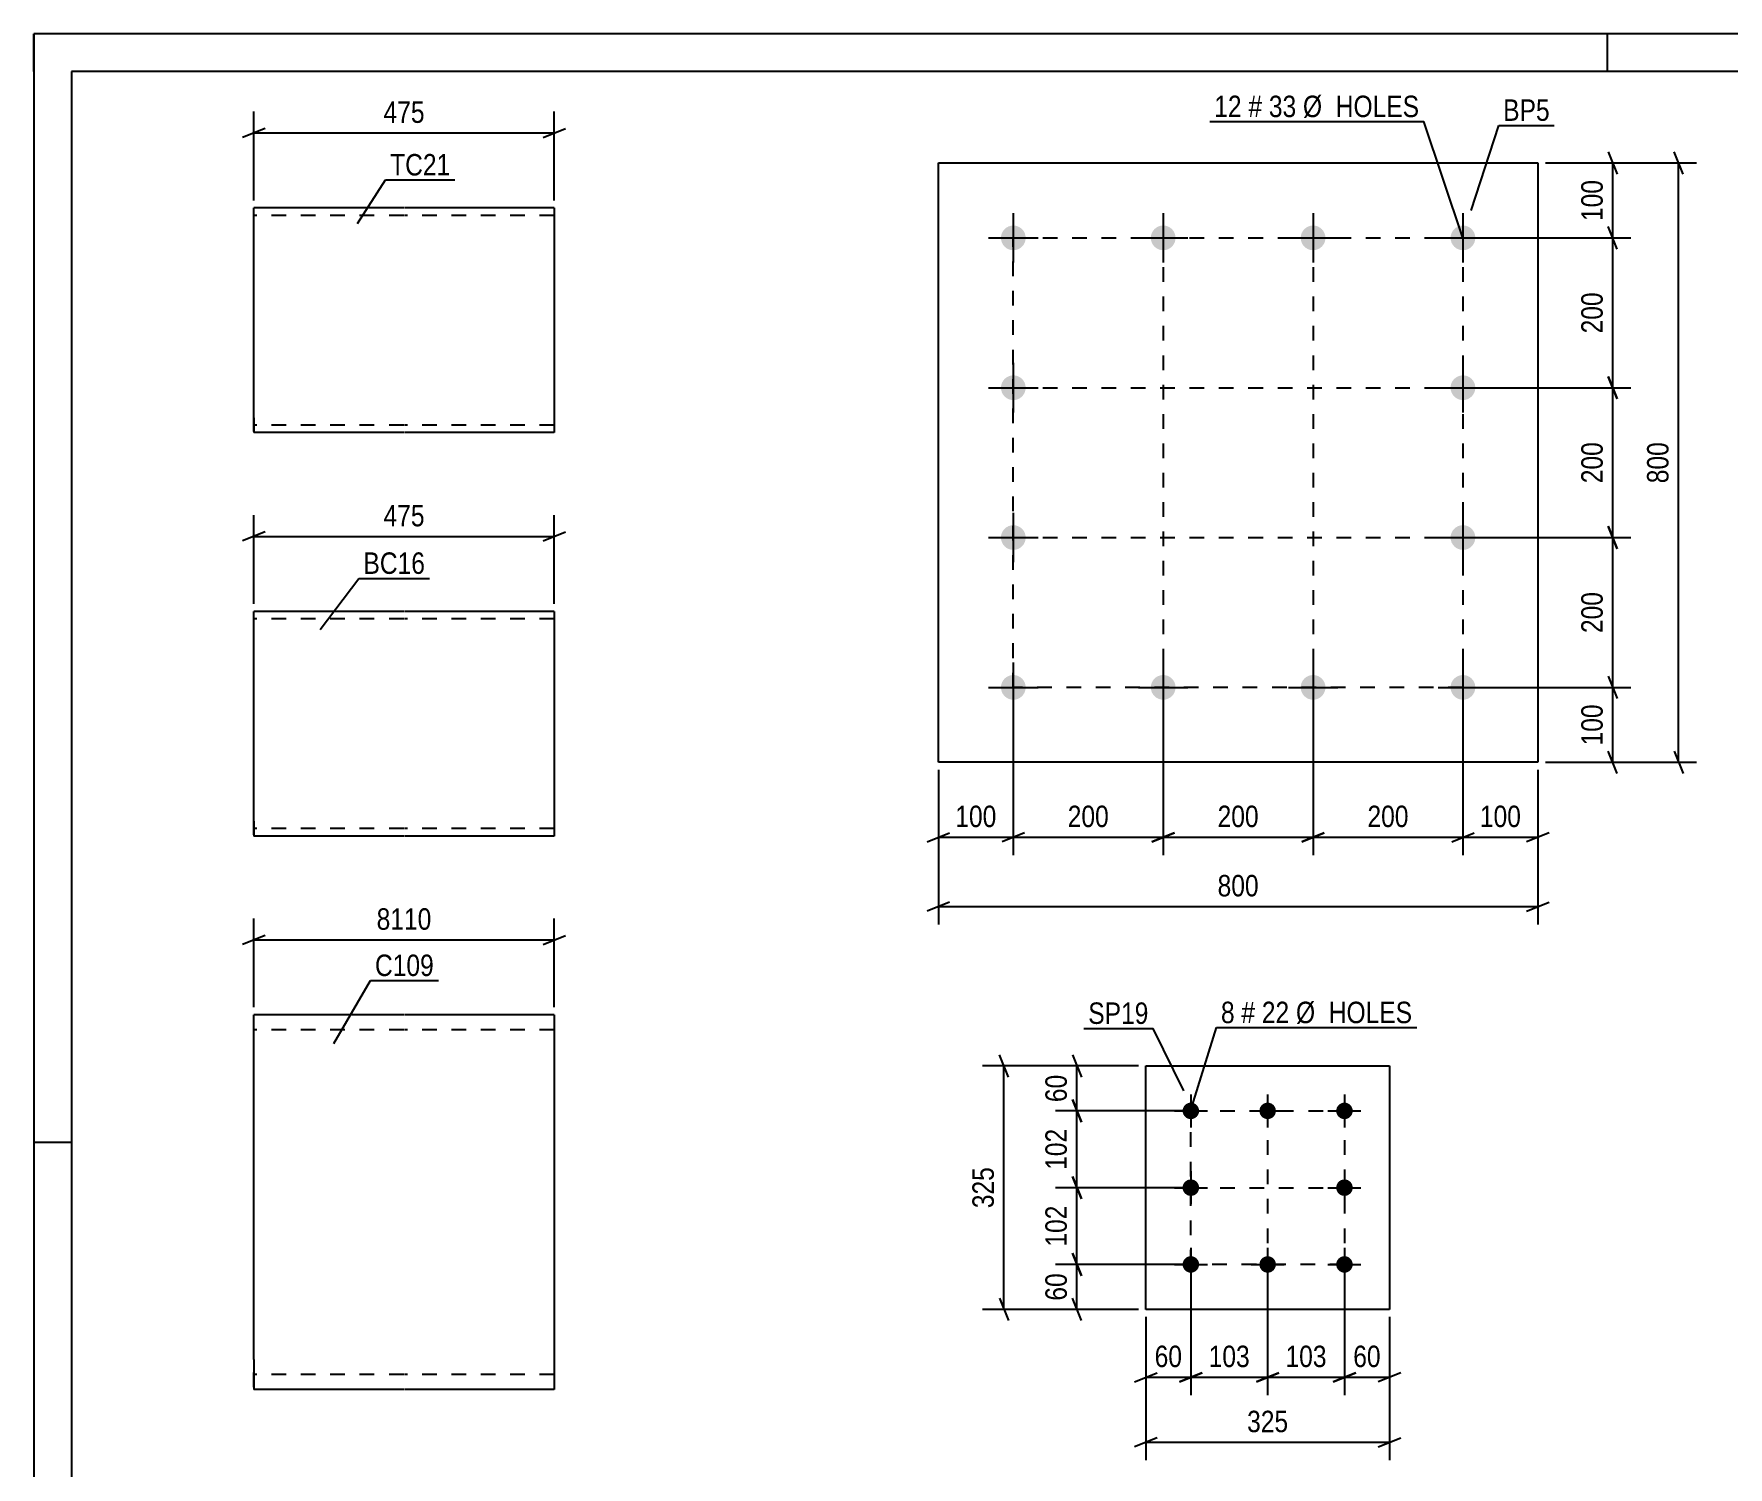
# Model space of a CAD drawing. Header units: millimetres. Extents: x 0 to 420, y 0 to 297.
# Drawn here: x 0 to 226.1, y 105.7 to 297 of the extents above; entities that cross this region are included whole.
import ezdxf

# ---------------------------------------------------------------- set-up
doc = ezdxf.new("R2010")
doc.units = ezdxf.units.MM
doc.linetypes.add('DXK_LINE_DOT2', pattern=[3.9198, 1.9599, -1.9599])
doc.styles.add('Arial Narrow', font='ARIALN.TTF', dxfattribs={"height": 0.2})

# ---------------------------------------------------------------- blocks, each defined once
blk = doc.blocks.new('Unknown-284859174-1134')
at = {"color": 5, "linetype": 'Continuous'}
for p, q in [((420, 297), (0, 297)), ((0, 297), (0, 0)), ((0, 292), (0, 297)), ((210, 292), (210, 297)), ((415, 292), (5, 292)), ((5, 292), (5, 5)), ((5, 149), (0, 149))]:
    blk.add_line(p, q, dxfattribs=at)
blk = doc.blocks.new('Part-284859174-5384 - 5383')
at = {"color": 2, "linetype": 'Continuous'}
for p, q in [((148.39, 126.74), (148.39, 159.24)), ((148.39, 159.24), (180.89, 159.24)), ((180.89, 159.24), (180.89, 126.74)), ((180.89, 126.74), (148.39, 126.74))]:
    blk.add_line(p, q, dxfattribs=at)
blk = doc.blocks.new('Bolt-284859174-5385 - 5383')
at = {"linetype": 'Continuous'}
for points in [[(154.39, 154.34, -1), (154.39, 152.14, -1)], [(164.64, 154.34, -1), (164.64, 152.14, -1)], [(174.89, 154.34, -1), (174.89, 152.14, -1)], [(154.39, 144.09, -1), (154.39, 141.89, -1)], [(174.89, 144.09, -1), (174.89, 141.89, -1)], [(154.39, 133.84, -1), (154.39, 131.64, -1)], [(164.64, 133.84, -1), (164.64, 131.64, -1)], [(174.89, 133.84, -1), (174.89, 131.64, -1)]]:
    blk.add_hatch(color=1, dxfattribs=at).paths.add_polyline_path(points)
at = {"color": 1, "linetype": 'Continuous'}
for p, q in [((154.39, 155.44), (154.39, 151.04)), ((164.64, 155.44), (164.64, 151.04)), ((174.89, 155.44), (174.89, 151.04)), ((152.19, 153.24), (156.59, 153.24)), ((162.44, 153.24), (166.84, 153.24)), ((172.69, 153.24), (177.09, 153.24)), ((154.39, 145.19), (154.39, 140.79)), ((174.89, 145.19), (174.89, 140.79)), ((152.19, 142.99), (156.59, 142.99)), ((172.69, 142.99), (177.09, 142.99)), ((154.39, 134.94), (154.39, 130.54)), ((164.64, 134.94), (164.64, 130.54)), ((174.89, 134.94), (174.89, 130.54)), ((152.19, 132.74), (156.59, 132.74)), ((162.44, 132.74), (166.84, 132.74)), ((172.69, 132.74), (177.09, 132.74))]:
    blk.add_line(p, q, dxfattribs=at)
blk = doc.blocks.new('Part-284859174-5320 - 5319')
at = {"color": 2, "linetype": 'Continuous'}
for p, q in [((49.35, 273.77), (29.35, 273.77)), ((29.35, 245.77), (29.35, 273.77)), ((69.45, 273.77), (49.45, 273.77)), ((69.45, 273.77), (69.45, 243.77)), ((29.35, 245.77), (29.35, 243.77)), ((49.35, 243.77), (29.35, 243.77)), ((69.45, 243.77), (49.45, 243.77))]:
    blk.add_line(p, q, dxfattribs=at)
at = {"color": 7, "linetype": 'DXK_LINE_DOT2'}
for p, q in [((49.35, 272.77), (29.35, 272.77)), ((69.45, 272.77), (49.45, 272.77)), ((29.35, 243.92), (29.35, 245.77)), ((29.35, 244.77), (29.35, 244.85)), ((49.35, 244.77), (29.35, 244.77)), ((69.45, 244.77), (49.45, 244.77)), ((69.45, 244.77), (69.45, 244.85))]:
    blk.add_line(p, q, dxfattribs=at)
blk = doc.blocks.new('Bolt-284859174-5362 - 5360')
at = {"linetype": 'Continuous'}
for points in [[(130.7, 271.42, -1), (130.7, 268.12, -1)], [(150.7, 271.42, -1), (150.7, 268.12, -1)], [(170.7, 271.42, -1), (170.7, 268.12, -1)], [(190.7, 271.42, -1), (190.7, 268.12, -1)], [(130.7, 251.42, -1), (130.7, 248.12, -1)], [(190.7, 251.42, -1), (190.7, 248.12, -1)], [(130.7, 231.42, -1), (130.7, 228.12, -1)], [(190.7, 231.42, -1), (190.7, 228.12, -1)], [(130.7, 211.42, -1), (130.7, 208.12, -1)], [(150.7, 211.42, -1), (150.7, 208.12, -1)], [(170.7, 211.42, -1), (170.7, 208.12, -1)], [(190.7, 211.42, -1), (190.7, 208.12, -1)]]:
    blk.add_hatch(color=1, dxfattribs=at).paths.add_polyline_path(points)
at = {"color": 1, "linetype": 'Continuous'}
for p, q in [((130.7, 273.07), (130.7, 266.47)), ((150.7, 273.07), (150.7, 266.47)), ((170.7, 273.07), (170.7, 266.47)), ((190.7, 273.07), (190.7, 266.47)), ((127.4, 269.77), (134, 269.77)), ((147.4, 269.77), (154, 269.77)), ((167.4, 269.77), (174, 269.77)), ((187.4, 269.77), (194, 269.77)), ((130.7, 253.07), (130.7, 246.47)), ((190.7, 253.07), (190.7, 246.47)), ((127.4, 249.77), (134, 249.77)), ((187.4, 249.77), (194, 249.77)), ((130.7, 233.07), (130.7, 226.47)), ((190.7, 233.07), (190.7, 226.47)), ((127.4, 229.77), (134, 229.77)), ((187.4, 229.77), (194, 229.77)), ((130.7, 213.07), (130.7, 206.47)), ((150.7, 213.07), (150.7, 206.47)), ((170.7, 213.07), (170.7, 206.47)), ((190.7, 213.07), (190.7, 206.47)), ((127.4, 209.77), (134, 209.77)), ((147.4, 209.77), (154, 209.77)), ((167.4, 209.77), (174, 209.77)), ((187.4, 209.77), (194, 209.77))]:
    blk.add_line(p, q, dxfattribs=at)
blk = doc.blocks.new('Part-284859174-5361 - 5360')
at = {"color": 2, "linetype": 'Continuous'}
for p, q in [((120.7, 199.77), (120.7, 279.77)), ((120.7, 279.77), (200.7, 279.77)), ((200.7, 279.77), (200.7, 199.77)), ((200.7, 199.77), (120.7, 199.77))]:
    blk.add_line(p, q, dxfattribs=at)
blk = doc.blocks.new('Part-284859174-5328 - 5327')
at = {"color": 2, "linetype": 'Continuous'}
for p, q in [((49.35, 219.92), (29.35, 219.92)), ((29.35, 191.92), (29.35, 219.92)), ((69.45, 219.92), (49.45, 219.92)), ((69.45, 219.92), (69.45, 189.92)), ((29.35, 191.92), (29.35, 189.92)), ((49.35, 189.92), (29.35, 189.92)), ((69.45, 189.92), (49.45, 189.92))]:
    blk.add_line(p, q, dxfattribs=at)
at = {"color": 7, "linetype": 'DXK_LINE_DOT2'}
for p, q in [((49.35, 218.92), (29.35, 218.92)), ((69.45, 218.92), (49.45, 218.92)), ((29.35, 190.07), (29.35, 191.92)), ((29.35, 190.92), (29.35, 191)), ((49.35, 190.92), (29.35, 190.92)), ((69.45, 190.92), (49.45, 190.92)), ((69.45, 190.92), (69.45, 191))]:
    blk.add_line(p, q, dxfattribs=at)
blk = doc.blocks.new('Part-284859174-5336 - 5335')
at = {"color": 2, "linetype": 'Continuous'}
for p, q in [((49.35, 166.07), (29.35, 166.07)), ((29.35, 120.07), (29.35, 166.07)), ((69.45, 166.07), (49.45, 166.07)), ((69.45, 166.07), (69.45, 116.07)), ((29.35, 120.07), (29.35, 116.07)), ((49.35, 116.07), (29.35, 116.07)), ((69.45, 116.07), (49.45, 116.07))]:
    blk.add_line(p, q, dxfattribs=at)
at = {"color": 7, "linetype": 'DXK_LINE_DOT2'}
for p, q in [((49.35, 164.07), (29.35, 164.07)), ((69.45, 164.07), (49.45, 164.07)), ((29.35, 116.37), (29.35, 120.07)), ((49.35, 118.07), (29.35, 118.07)), ((69.45, 118.07), (49.45, 118.07))]:
    blk.add_line(p, q, dxfattribs=at)
blk = doc.blocks.new('Rectangle-284859174-6827 - 5383')
at = {"color": 1, "linetype": 'DXK_LINE_DOT2'}
blk.add_lwpolyline([(154.39, 153.24), (174.89, 153.24), (174.89, 132.74), (154.39, 132.74), (154.39, 153.24)], close=True, dxfattribs=at)
blk = doc.blocks.new('Rectangle-284859174-6789 - 5360')
at = {"color": 1, "linetype": 'DXK_LINE_DOT2'}
blk.add_lwpolyline([(130.7, 269.77), (190.7, 269.77), (190.7, 209.77), (130.7, 209.77), (130.7, 269.77)], close=True, dxfattribs=at)
blk = doc.blocks.new('Line-284859174-6877 - 5383')
at = {"color": 1, "linetype": 'DXK_LINE_DOT2'}
blk.add_line((164.64, 153.24), (164.64, 132.74), dxfattribs=at)
blk = doc.blocks.new('Line-284859174-6799 - 5360')
at = {"color": 1, "linetype": 'DXK_LINE_DOT2'}
blk.add_line((150.7, 269.77), (150.7, 209.77), dxfattribs=at)
blk = doc.blocks.new('Line-284859174-6884 - 5383')
at = {"color": 1, "linetype": 'DXK_LINE_DOT2'}
blk.add_line((154.39, 142.99), (174.89, 142.99), dxfattribs=at)
blk = doc.blocks.new('Line-284859174-6806 - 5360')
at = {"color": 1, "linetype": 'DXK_LINE_DOT2'}
blk.add_line((170.7, 269.77), (170.7, 209.77), dxfattribs=at)
blk = doc.blocks.new('Line-284859174-6813 - 5360')
at = {"color": 1, "linetype": 'DXK_LINE_DOT2'}
blk.add_line((130.7, 249.77), (190.7, 249.77), dxfattribs=at)
blk = doc.blocks.new('Line-284859174-6820 - 5360')
at = {"color": 1, "linetype": 'DXK_LINE_DOT2'}
blk.add_line((130.7, 229.77), (190.7, 229.77), dxfattribs=at)
blk = doc.blocks.new('StraightDimension-284859174-5560 - 5383')
at = {"color": 7, "linetype": 'Continuous'}
for p, q in [((138.59, 160.74), (139.79, 157.74)), ((147.39, 159.24), (136.34, 159.24)), ((139.19, 153.24), (139.19, 159.24)), ((139.79, 151.74), (138.59, 154.74)), ((153.39, 153.24), (136.34, 153.24))]:
    blk.add_line(p, q, dxfattribs=at)
at = {"color": 0}
blk.add_wipeout([(138.44, 158.67), (134.24, 158.67), (134.24, 153.81), (138.44, 153.81)], dxfattribs=at)
at = {"color": 3, "style": 'Arial Narrow'}
blk.add_text('60', height=2.863, rotation=90.0002, dxfattribs=at).set_placement((137.84, 154.41))
blk = doc.blocks.new('StraightDimension-284859174-5576 - 5383')
at = {"color": 7, "linetype": 'Continuous'}
for p, q in [((130.05, 157.74), (128.85, 160.74)), ((147.39, 159.24), (126.6, 159.24)), ((129.45, 126.74), (129.45, 159.24)), ((147.39, 126.74), (126.6, 126.74)), ((128.85, 128.24), (130.05, 125.24))]:
    blk.add_line(p, q, dxfattribs=at)
at = {"color": 0}
blk.add_wipeout([(128.7, 146.33), (124.5, 146.33), (124.5, 139.65), (128.7, 139.65)], dxfattribs=at)
at = {"color": 3, "style": 'Arial Narrow'}
blk.add_text('325', height=2.863, rotation=90.0002, dxfattribs=at).set_placement((128.1, 140.25))
blk = doc.blocks.new('StraightDimension-284859174-5563 - 5383')
at = {"color": 7, "linetype": 'Continuous'}
for p, q in [((138.59, 134.24), (139.79, 131.24)), ((153.39, 132.74), (136.34, 132.74)), ((139.19, 126.74), (139.19, 132.74)), ((147.39, 126.74), (136.34, 126.74)), ((139.79, 125.24), (138.59, 128.24))]:
    blk.add_line(p, q, dxfattribs=at)
at = {"color": 0}
blk.add_wipeout([(138.44, 132.17), (134.24, 132.17), (134.24, 127.31), (138.44, 127.31)], dxfattribs=at)
at = {"color": 3, "style": 'Arial Narrow'}
blk.add_text('60', height=2.863, rotation=90.0002, dxfattribs=at).set_placement((137.84, 127.91))
blk = doc.blocks.new('StraightDimension-284859174-7347 - 5383')
at = {"color": 7, "linetype": 'Continuous'}
for p, q in [((153.39, 142.99), (136.34, 142.99)), ((138.59, 144.49), (139.79, 141.49)), ((139.19, 132.74), (139.19, 142.99)), ((139.79, 131.24), (138.59, 134.24)), ((153.39, 132.74), (136.34, 132.74))]:
    blk.add_line(p, q, dxfattribs=at)
at = {"color": 0}
blk.add_wipeout([(138.44, 141.21), (134.24, 141.21), (134.24, 134.52), (138.44, 134.52)], dxfattribs=at)
at = {"color": 3, "style": 'Arial Narrow'}
blk.add_text('102', height=2.863, rotation=90.0002, dxfattribs=at).set_placement((137.84, 135.12))
blk = doc.blocks.new('StraightDimension-284859174-5580 - 5383')
at = {"color": 7, "linetype": 'Continuous'}
for p, q in [((174.89, 131.74), (174.89, 115.29)), ((180.89, 125.74), (180.89, 115.29)), ((173.39, 117.09), (176.39, 118.29)), ((174.89, 117.69), (180.89, 117.69)), ((182.39, 118.29), (179.39, 117.09))]:
    blk.add_line(p, q, dxfattribs=at)
at = {"color": 0}
blk.add_wipeout([(180.32, 118.44), (180.32, 122.64), (175.46, 122.64), (175.46, 118.44)], dxfattribs=at)
at = {"color": 3, "style": 'Arial Narrow'}
blk.add_text('60', height=2.863, dxfattribs=at).set_placement((176.06, 119.04))
blk = doc.blocks.new('StraightDimension-284859174-5583 - 5383')
at = {"color": 7, "linetype": 'Continuous'}
for p, q in [((154.39, 131.74), (154.39, 115.29)), ((148.39, 125.74), (148.39, 115.29)), ((146.89, 117.09), (149.89, 118.29)), ((148.39, 117.69), (154.39, 117.69)), ((155.89, 118.29), (152.89, 117.09))]:
    blk.add_line(p, q, dxfattribs=at)
at = {"color": 0}
blk.add_wipeout([(153.82, 118.44), (153.82, 122.64), (148.96, 122.64), (148.96, 118.44)], dxfattribs=at)
at = {"color": 3, "style": 'Arial Narrow'}
blk.add_text('60', height=2.863, dxfattribs=at).set_placement((149.56, 119.04))
blk = doc.blocks.new('StraightDimension-284859174-5596 - 5383')
at = {"color": 7, "linetype": 'Continuous'}
for p, q in [((148.39, 125.74), (148.39, 106.6)), ((180.89, 125.74), (180.89, 106.6)), ((149.89, 109.6), (146.89, 108.4)), ((148.39, 109), (180.89, 109)), ((179.39, 108.4), (182.39, 109.6))]:
    blk.add_line(p, q, dxfattribs=at)
at = {"color": 0}
blk.add_wipeout([(167.98, 109.75), (167.98, 113.95), (161.3, 113.95), (161.3, 109.75)], dxfattribs=at)
at = {"color": 3, "style": 'Arial Narrow'}
blk.add_text('325', height=2.863, dxfattribs=at).set_placement((161.9, 110.35))
blk = doc.blocks.new('StraightDimension-284859174-7349 - 5383')
at = {"color": 7, "linetype": 'Continuous'}
for p, q in [((138.59, 154.74), (139.79, 151.74)), ((153.39, 153.24), (136.34, 153.24)), ((139.19, 142.99), (139.19, 153.24)), ((153.39, 142.99), (136.34, 142.99)), ((139.79, 141.49), (138.59, 144.49))]:
    blk.add_line(p, q, dxfattribs=at)
at = {"color": 0}
blk.add_wipeout([(138.44, 151.46), (134.24, 151.46), (134.24, 144.77), (138.44, 144.77)], dxfattribs=at)
at = {"color": 3, "style": 'Arial Narrow'}
blk.add_text('102', height=2.863, rotation=90.0002, dxfattribs=at).set_placement((137.84, 145.37))
blk = doc.blocks.new('StraightDimension-284859174-7351 - 5383')
at = {"color": 7, "linetype": 'Continuous'}
for p, q in [((154.39, 131.74), (154.39, 115.29)), ((164.64, 131.74), (164.64, 115.29)), ((152.89, 117.09), (155.89, 118.29)), ((154.39, 117.69), (164.64, 117.69)), ((166.14, 118.29), (163.14, 117.09))]:
    blk.add_line(p, q, dxfattribs=at)
at = {"color": 0}
blk.add_wipeout([(162.86, 118.44), (162.86, 122.64), (156.17, 122.64), (156.17, 118.44)], dxfattribs=at)
at = {"color": 3, "style": 'Arial Narrow'}
blk.add_text('103', height=2.863, dxfattribs=at).set_placement((156.77, 119.04))
blk = doc.blocks.new('StraightDimension-284859174-7353 - 5383')
at = {"color": 7, "linetype": 'Continuous'}
for p, q in [((164.64, 131.74), (164.64, 115.29)), ((174.89, 131.74), (174.89, 115.29)), ((163.14, 117.09), (166.14, 118.29)), ((164.64, 117.69), (174.89, 117.69)), ((176.39, 118.29), (173.39, 117.09))]:
    blk.add_line(p, q, dxfattribs=at)
at = {"color": 0}
blk.add_wipeout([(173.11, 118.44), (173.11, 122.64), (166.42, 122.64), (166.42, 118.44)], dxfattribs=at)
at = {"color": 3, "style": 'Arial Narrow'}
blk.add_text('103', height=2.863, dxfattribs=at).set_placement((167.02, 119.04))
blk = doc.blocks.new('StraightDimension-284859174-5460 - 5319')
at = {"color": 7, "linetype": 'Continuous'}
for p, q in [((29.35, 274.77), (29.35, 286.62)), ((69.45, 274.77), (69.45, 286.62)), ((30.85, 284.37), (27.85, 283.17)), ((29.35, 283.77), (69.45, 283.77)), ((67.95, 283.17), (70.95, 284.37))]:
    blk.add_line(p, q, dxfattribs=at)
at = {"color": 0}
blk.add_wipeout([(52.74, 284.52), (52.74, 288.72), (46.06, 288.72), (46.06, 284.52)], dxfattribs=at)
at = {"color": 3, "style": 'Arial Narrow'}
blk.add_text('475', height=2.863, dxfattribs=at).set_placement((46.66, 285.12))
blk = doc.blocks.new('StraightDimension-284859174-7335 - 5360')
at = {"color": 7, "linetype": 'Continuous'}
for p, q in [((211.3, 228.27), (210.1, 231.27)), ((191.7, 229.77), (213.1, 229.77)), ((210.7, 209.77), (210.7, 229.77)), ((210.1, 211.27), (211.3, 208.27)), ((191.7, 209.77), (213.1, 209.77))]:
    blk.add_line(p, q, dxfattribs=at)
at = {"color": 0}
blk.add_wipeout([(209.95, 223.11), (205.75, 223.11), (205.75, 216.42), (209.95, 216.42)], dxfattribs=at)
at = {"color": 3, "style": 'Arial Narrow'}
blk.add_text('200', height=2.863, rotation=90.0002, dxfattribs=at).set_placement((209.35, 217.02))
blk = doc.blocks.new('StraightDimension-284859174-5488 - 5360')
at = {"color": 7, "linetype": 'Continuous'}
for p, q in [((210.1, 281.27), (211.3, 278.27)), ((201.7, 279.77), (213.1, 279.77)), ((210.7, 269.77), (210.7, 279.77)), ((191.7, 269.77), (213.1, 269.77)), ((211.3, 268.27), (210.1, 271.27))]:
    blk.add_line(p, q, dxfattribs=at)
at = {"color": 0}
blk.add_wipeout([(209.95, 278.11), (205.75, 278.11), (205.75, 271.42), (209.95, 271.42)], dxfattribs=at)
at = {"color": 3, "style": 'Arial Narrow'}
blk.add_text('100', height=2.863, rotation=90.0002, dxfattribs=at).set_placement((209.35, 272.02))
blk = doc.blocks.new('StraightDimension-284859174-7341 - 5360')
at = {"color": 7, "linetype": 'Continuous'}
for p, q in [((130.7, 208.77), (130.7, 187.37)), ((150.7, 208.77), (150.7, 187.37)), ((132.2, 190.37), (129.2, 189.17)), ((149.2, 189.17), (152.2, 190.37)), ((130.7, 189.77), (150.7, 189.77))]:
    blk.add_line(p, q, dxfattribs=at)
at = {"color": 0}
blk.add_wipeout([(144.04, 190.52), (144.04, 194.72), (137.36, 194.72), (137.36, 190.52)], dxfattribs=at)
at = {"color": 3, "style": 'Arial Narrow'}
blk.add_text('200', height=2.863, dxfattribs=at).set_placement((137.96, 191.12))
blk = doc.blocks.new('StraightDimension-284859174-5492 - 5360')
at = {"color": 7, "linetype": 'Continuous'}
for p, q in [((210.1, 211.27), (211.3, 208.27)), ((191.7, 209.77), (213.1, 209.77)), ((210.7, 199.77), (210.7, 209.77)), ((211.3, 198.27), (210.1, 201.27)), ((201.7, 199.77), (213.1, 199.77))]:
    blk.add_line(p, q, dxfattribs=at)
at = {"color": 0}
blk.add_wipeout([(209.95, 208.11), (205.75, 208.11), (205.75, 201.42), (209.95, 201.42)], dxfattribs=at)
at = {"color": 3, "style": 'Arial Narrow'}
blk.add_text('100', height=2.863, rotation=90.0002, dxfattribs=at).set_placement((209.35, 202.02))
blk = doc.blocks.new('StraightDimension-284859174-5508 - 5360')
at = {"color": 7, "linetype": 'Continuous'}
for p, q in [((220.08, 278.27), (218.88, 281.27)), ((201.7, 279.77), (221.88, 279.77)), ((219.48, 199.77), (219.48, 279.77)), ((218.88, 201.27), (220.08, 198.27)), ((201.7, 199.77), (221.88, 199.77))]:
    blk.add_line(p, q, dxfattribs=at)
at = {"color": 0}
blk.add_wipeout([(218.73, 243.11), (214.53, 243.11), (214.53, 236.42), (218.73, 236.42)], dxfattribs=at)
at = {"color": 3, "style": 'Arial Narrow'}
blk.add_text('800', height=2.863, rotation=90.0002, dxfattribs=at).set_placement((218.13, 237.02))
blk = doc.blocks.new('StraightDimension-284859174-7343 - 5360')
at = {"color": 7, "linetype": 'Continuous'}
for p, q in [((150.7, 208.77), (150.7, 187.37)), ((170.7, 208.77), (170.7, 187.37)), ((152.2, 190.37), (149.2, 189.17)), ((169.2, 189.17), (172.2, 190.37)), ((150.7, 189.77), (170.7, 189.77))]:
    blk.add_line(p, q, dxfattribs=at)
at = {"color": 0}
blk.add_wipeout([(164.04, 190.52), (164.04, 194.72), (157.36, 194.72), (157.36, 190.52)], dxfattribs=at)
at = {"color": 3, "style": 'Arial Narrow'}
blk.add_text('200', height=2.863, dxfattribs=at).set_placement((157.96, 191.12))
blk = doc.blocks.new('StraightDimension-284859174-5512 - 5360')
at = {"color": 7, "linetype": 'Continuous'}
for p, q in [((190.7, 208.77), (190.7, 187.37)), ((200.7, 198.77), (200.7, 187.37)), ((189.2, 189.17), (192.2, 190.37)), ((202.2, 190.37), (199.2, 189.17)), ((190.7, 189.77), (200.7, 189.77))]:
    blk.add_line(p, q, dxfattribs=at)
at = {"color": 0}
blk.add_wipeout([(199.04, 190.52), (199.04, 194.72), (192.36, 194.72), (192.36, 190.52)], dxfattribs=at)
at = {"color": 3, "style": 'Arial Narrow'}
blk.add_text('100', height=2.863, dxfattribs=at).set_placement((192.96, 191.12))
blk = doc.blocks.new('StraightDimension-284859174-5516 - 5360')
at = {"color": 7, "linetype": 'Continuous'}
for p, q in [((130.7, 208.77), (130.7, 187.37)), ((120.7, 198.77), (120.7, 187.37)), ((119.2, 189.17), (122.2, 190.37)), ((132.2, 190.37), (129.2, 189.17)), ((120.7, 189.77), (130.7, 189.77))]:
    blk.add_line(p, q, dxfattribs=at)
at = {"color": 0}
blk.add_wipeout([(129.04, 190.52), (129.04, 194.72), (122.36, 194.72), (122.36, 190.52)], dxfattribs=at)
at = {"color": 3, "style": 'Arial Narrow'}
blk.add_text('100', height=2.863, dxfattribs=at).set_placement((122.96, 191.12))
blk = doc.blocks.new('StraightDimension-284859174-5532 - 5360')
at = {"color": 7, "linetype": 'Continuous'}
for p, q in [((120.7, 198.77), (120.7, 178.12)), ((200.7, 198.77), (200.7, 178.12)), ((122.2, 181.12), (119.2, 179.92)), ((199.2, 179.92), (202.2, 181.12)), ((120.7, 180.52), (200.7, 180.52))]:
    blk.add_line(p, q, dxfattribs=at)
at = {"color": 0}
blk.add_wipeout([(164.04, 181.27), (164.04, 185.47), (157.36, 185.47), (157.36, 181.27)], dxfattribs=at)
at = {"color": 3, "style": 'Arial Narrow'}
blk.add_text('800', height=2.863, dxfattribs=at).set_placement((157.96, 181.87))
blk = doc.blocks.new('StraightDimension-284859174-7337 - 5360')
at = {"color": 7, "linetype": 'Continuous'}
for p, q in [((211.3, 248.27), (210.1, 251.27)), ((191.7, 249.77), (213.1, 249.77)), ((210.7, 229.77), (210.7, 249.77)), ((210.1, 231.27), (211.3, 228.27)), ((191.7, 229.77), (213.1, 229.77))]:
    blk.add_line(p, q, dxfattribs=at)
at = {"color": 0}
blk.add_wipeout([(209.95, 243.11), (205.75, 243.11), (205.75, 236.42), (209.95, 236.42)], dxfattribs=at)
at = {"color": 3, "style": 'Arial Narrow'}
blk.add_text('200', height=2.863, rotation=90.0002, dxfattribs=at).set_placement((209.35, 237.02))
blk = doc.blocks.new('StraightDimension-284859174-7339 - 5360')
at = {"color": 7, "linetype": 'Continuous'}
for p, q in [((191.7, 269.77), (213.1, 269.77)), ((211.3, 268.27), (210.1, 271.27)), ((210.7, 249.77), (210.7, 269.77)), ((210.1, 251.27), (211.3, 248.27)), ((191.7, 249.77), (213.1, 249.77))]:
    blk.add_line(p, q, dxfattribs=at)
at = {"color": 0}
blk.add_wipeout([(209.95, 263.11), (205.75, 263.11), (205.75, 256.42), (209.95, 256.42)], dxfattribs=at)
at = {"color": 3, "style": 'Arial Narrow'}
blk.add_text('200', height=2.863, rotation=90.0002, dxfattribs=at).set_placement((209.35, 257.02))
blk = doc.blocks.new('StraightDimension-284859174-7345 - 5360')
at = {"color": 7, "linetype": 'Continuous'}
for p, q in [((170.7, 208.77), (170.7, 187.37)), ((190.7, 208.77), (190.7, 187.37)), ((172.2, 190.37), (169.2, 189.17)), ((189.2, 189.17), (192.2, 190.37)), ((170.7, 189.77), (190.7, 189.77))]:
    blk.add_line(p, q, dxfattribs=at)
at = {"color": 0}
blk.add_wipeout([(184.04, 190.52), (184.04, 194.72), (177.36, 194.72), (177.36, 190.52)], dxfattribs=at)
at = {"color": 3, "style": 'Arial Narrow'}
blk.add_text('200', height=2.863, dxfattribs=at).set_placement((177.96, 191.12))
blk = doc.blocks.new('StraightDimension-284859174-5464 - 5327')
at = {"color": 7, "linetype": 'Continuous'}
for p, q in [((29.35, 220.92), (29.35, 232.77)), ((69.45, 220.92), (69.45, 232.77)), ((30.85, 230.52), (27.85, 229.32)), ((29.35, 229.92), (69.45, 229.92)), ((67.95, 229.32), (70.95, 230.52))]:
    blk.add_line(p, q, dxfattribs=at)
at = {"color": 0}
blk.add_wipeout([(52.74, 230.67), (52.74, 234.87), (46.06, 234.87), (46.06, 230.67)], dxfattribs=at)
at = {"color": 3, "style": 'Arial Narrow'}
blk.add_text('475', height=2.863, dxfattribs=at).set_placement((46.66, 231.27))
blk = doc.blocks.new('StraightDimension-284859174-5468 - 5335')
at = {"color": 7, "linetype": 'Continuous'}
for p, q in [((29.35, 167.07), (29.35, 178.92)), ((69.45, 167.07), (69.45, 178.92)), ((30.85, 176.67), (27.85, 175.47)), ((67.95, 175.47), (70.95, 176.67)), ((29.35, 176.07), (69.45, 176.07))]:
    blk.add_line(p, q, dxfattribs=at)
at = {"color": 0}
blk.add_wipeout([(53.66, 176.82), (53.66, 181.02), (45.14, 181.02), (45.14, 176.82)], dxfattribs=at)
at = {"color": 3, "style": 'Arial Narrow'}
blk.add_text('8110', height=2.863, dxfattribs=at).set_placement((45.74, 177.42))
blk = doc.blocks.new('Mark-284859174-5794 - 5383')
at = {"color": 0}
blk.add_wipeout([(148.74, 164.85), (148.74, 167.85), (140.7, 167.85), (140.7, 164.85)], dxfattribs=at)
blk.add_wipeout([(148.74, 164.85), (148.74, 167.85), (140.7, 167.85), (140.7, 164.85)], dxfattribs=at)
at = {"color": 30, "linetype": 'Continuous'}
for p in [(140.1, 164.25), (153.47, 155.92)]:
    blk.add_line(p, (149.34, 164.25), dxfattribs=at)
at = {"color": 3, "style": 'Arial Narrow'}
blk.add_text('SP19', height=2.863, dxfattribs=at).set_placement((140.7, 164.85))
blk = doc.blocks.new('Mark-284859174-5797 - 5383')
at = {"color": 0}
blk.add_wipeout([(160.23, 164.95), (160.23, 167.95), (158.41, 167.95), (158.41, 164.95)], dxfattribs=at)
blk.add_wipeout([(160.23, 164.95), (160.23, 167.95), (158.41, 167.95), (158.41, 164.95)], dxfattribs=at)
at = {"color": 7, "linetype": 'Continuous'}
blk.add_line((154.33, 153.19), (157.81, 164.35), dxfattribs=at)
at = {"color": 0}
blk.add_wipeout([(162.96, 164.95), (162.96, 167.95), (161.13, 167.95), (161.13, 164.95)], dxfattribs=at)
blk.add_wipeout([(162.96, 164.95), (162.96, 167.95), (161.13, 167.95), (161.13, 164.95)], dxfattribs=at)
at = {"color": 3, "style": 'Arial Narrow'}
blk.add_text('8', height=2.86, dxfattribs=at).set_placement((158.41, 164.95))
at = {"color": 0}
blk.add_wipeout([(167.52, 164.95), (167.52, 167.95), (163.86, 167.95), (163.86, 164.95)], dxfattribs=at)
blk.add_wipeout([(167.52, 164.95), (167.52, 167.95), (163.86, 167.95), (163.86, 164.95)], dxfattribs=at)
at = {"color": 3, "style": 'Arial Narrow'}
blk.add_text('#', height=2.86, dxfattribs=at).set_placement((161.13, 164.95))
at = {"color": 0}
blk.add_wipeout([(183.95, 164.95), (183.95, 167.95), (168.42, 167.95), (168.42, 164.95)], dxfattribs=at)
blk.add_wipeout([(183.95, 164.95), (183.95, 167.95), (168.42, 167.95), (168.42, 164.95)], dxfattribs=at)
at = {"color": 7, "linetype": 'Continuous'}
blk.add_line((157.81, 164.35), (184.55, 164.35), dxfattribs=at)
at = {"color": 3, "style": 'Arial Narrow'}
for s, p in [('22', (163.86, 164.95)), ('Ø  HOLES', (168.42, 164.95))]:
    blk.add_text(s, height=2.863, dxfattribs=at).set_placement(p)
blk = doc.blocks.new('Mark-284859174-5775 - 5319')
at = {"color": 0}
blk.add_wipeout([(55.58, 278.1), (55.58, 281.1), (47.54, 281.1), (47.54, 278.1)], dxfattribs=at)
blk.add_wipeout([(55.58, 278.1), (55.58, 281.1), (47.54, 281.1), (47.54, 278.1)], dxfattribs=at)
at = {"color": 30, "linetype": 'Continuous'}
for p, q in [((43.17, 271.7), (46.94, 277.5)), ((46.94, 277.5), (56.18, 277.5))]:
    blk.add_line(p, q, dxfattribs=at)
at = {"color": 3, "style": 'Arial Narrow'}
blk.add_text('TC21', height=2.863, dxfattribs=at).set_placement((47.54, 278.1))
blk = doc.blocks.new('Mark-284859174-5790 - 5360')
at = {"color": 0}
blk.add_wipeout([(202.28, 285.39), (202.28, 288.39), (196.07, 288.39), (196.07, 285.39)], dxfattribs=at)
blk.add_wipeout([(202.28, 285.39), (202.28, 288.39), (196.07, 288.39), (196.07, 285.39)], dxfattribs=at)
at = {"color": 30, "linetype": 'Continuous'}
for p, q in [((191.79, 273.44), (195.47, 284.79)), ((195.47, 284.79), (202.88, 284.79))]:
    blk.add_line(p, q, dxfattribs=at)
at = {"color": 3, "style": 'Arial Narrow'}
blk.add_text('BP5', height=2.863, dxfattribs=at).set_placement((196.07, 285.39))
blk = doc.blocks.new('Mark-284859174-5793 - 5360')
at = {"color": 0}
blk.add_wipeout([(161.17, 285.89), (161.17, 288.89), (157.51, 288.89), (157.51, 285.89)], dxfattribs=at)
blk.add_wipeout([(161.17, 285.89), (161.17, 288.89), (157.51, 288.89), (157.51, 285.89)], dxfattribs=at)
blk.add_wipeout([(163.9, 285.89), (163.9, 288.89), (162.07, 288.89), (162.07, 285.89)], dxfattribs=at)
blk.add_wipeout([(163.9, 285.89), (163.9, 288.89), (162.07, 288.89), (162.07, 285.89)], dxfattribs=at)
at = {"color": 3, "style": 'Arial Narrow'}
blk.add_text('12', height=2.863, dxfattribs=at).set_placement((157.51, 285.89))
at = {"color": 0}
blk.add_wipeout([(168.45, 285.89), (168.45, 288.89), (164.8, 288.89), (164.8, 285.89)], dxfattribs=at)
blk.add_wipeout([(168.45, 285.89), (168.45, 288.89), (164.8, 288.89), (164.8, 285.89)], dxfattribs=at)
at = {"color": 3, "style": 'Arial Narrow'}
blk.add_text('#', height=2.86, dxfattribs=at).set_placement((162.07, 285.89))
at = {"color": 0}
blk.add_wipeout([(184.88, 285.89), (184.88, 288.89), (169.35, 288.89), (169.35, 285.89)], dxfattribs=at)
blk.add_wipeout([(184.88, 285.89), (184.88, 288.89), (169.35, 288.89), (169.35, 285.89)], dxfattribs=at)
at = {"color": 7, "linetype": 'Continuous'}
for p in [(156.91, 285.29), (190.7, 269.77)]:
    blk.add_line(p, (185.48, 285.29), dxfattribs=at)
at = {"color": 3, "style": 'Arial Narrow'}
for s, p in [('33', (164.8, 285.89)), ('Ø  HOLES', (169.35, 285.89))]:
    blk.add_text(s, height=2.863, dxfattribs=at).set_placement(p)
blk = doc.blocks.new('Mark-284859174-5778 - 5327')
at = {"color": 0}
blk.add_wipeout([(52.21, 224.92), (52.21, 227.92), (43.98, 227.92), (43.98, 224.92)], dxfattribs=at)
blk.add_wipeout([(52.21, 224.92), (52.21, 227.92), (43.98, 227.92), (43.98, 224.92)], dxfattribs=at)
at = {"color": 30, "linetype": 'Continuous'}
for p, q in [((38.19, 217.5), (43.38, 224.32)), ((43.38, 224.32), (52.81, 224.32))]:
    blk.add_line(p, q, dxfattribs=at)
at = {"color": 3, "style": 'Arial Narrow'}
blk.add_text('BC16', height=2.863, dxfattribs=at).set_placement((43.98, 224.92))
blk = doc.blocks.new('Mark-284859174-5781 - 5335')
at = {"color": 0}
blk.add_wipeout([(53.38, 171.24), (53.38, 174.24), (45.52, 174.24), (45.52, 171.24)], dxfattribs=at)
blk.add_wipeout([(53.38, 171.24), (53.38, 174.24), (45.52, 174.24), (45.52, 171.24)], dxfattribs=at)
at = {"color": 30, "linetype": 'Continuous'}
for p, q in [((40.04, 162.22), (44.92, 170.64)), ((44.92, 170.64), (53.98, 170.64))]:
    blk.add_line(p, q, dxfattribs=at)
at = {"color": 3, "style": 'Arial Narrow'}
blk.add_text('C109', height=2.863, dxfattribs=at).set_placement((45.52, 171.24))

msp = doc.modelspace()

# ---------------------------------------------------------------- block references
for name in ['Unknown-284859174-1134', 'Part-284859174-5361 - 5360', 'Part-284859174-5320 - 5319', 'Bolt-284859174-5362 - 5360', 'Rectangle-284859174-6789 - 5360', 'Line-284859174-6799 - 5360', 'Line-284859174-6806 - 5360', 'Line-284859174-6813 - 5360', 'Line-284859174-6820 - 5360', 'Part-284859174-5328 - 5327', 'Part-284859174-5336 - 5335', 'Part-284859174-5384 - 5383', 'Bolt-284859174-5385 - 5383', 'Rectangle-284859174-6827 - 5383', 'Line-284859174-6877 - 5383', 'Line-284859174-6884 - 5383']:
    msp.add_blockref(name, (0, 0))

# ---------------------------------------------------------------- next in the draw order: block references
for name in ['StraightDimension-284859174-5460 - 5319', 'StraightDimension-284859174-5488 - 5360', 'StraightDimension-284859174-5464 - 5327', 'StraightDimension-284859174-7335 - 5360', 'StraightDimension-284859174-7341 - 5360', 'StraightDimension-284859174-5468 - 5335', 'StraightDimension-284859174-5560 - 5383', 'StraightDimension-284859174-5580 - 5383']:
    msp.add_blockref(name, (0, 0))

# ---------------------------------------------------------------- next in the draw order: block references
for name in ['Mark-284859174-5775 - 5319', 'Mark-284859174-5778 - 5327', 'StraightDimension-284859174-5492 - 5360', 'StraightDimension-284859174-5516 - 5360', 'StraightDimension-284859174-7343 - 5360', 'Mark-284859174-5781 - 5335', 'StraightDimension-284859174-5576 - 5383']:
    msp.add_blockref(name, (0, 0))

# ---------------------------------------------------------------- next in the draw order: block references
for name in ['StraightDimension-284859174-5508 - 5360', 'Mark-284859174-5794 - 5383', 'StraightDimension-284859174-5563 - 5383']:
    msp.add_blockref(name, (0, 0))

# ---------------------------------------------------------------- next in the draw order: block references
for name in ['Mark-284859174-5790 - 5360', 'StraightDimension-284859174-7337 - 5360', 'StraightDimension-284859174-5512 - 5360', 'StraightDimension-284859174-7347 - 5383']:
    msp.add_blockref(name, (0, 0))

# ---------------------------------------------------------------- next in the draw order: block references
for name in ['StraightDimension-284859174-7339 - 5360', 'StraightDimension-284859174-5532 - 5360', 'StraightDimension-284859174-7349 - 5383', 'StraightDimension-284859174-5583 - 5383']:
    msp.add_blockref(name, (0, 0))

# ---------------------------------------------------------------- next in the draw order: block references
for name in ['Mark-284859174-5793 - 5360', 'StraightDimension-284859174-7345 - 5360', 'Mark-284859174-5797 - 5383', 'StraightDimension-284859174-5596 - 5383']:
    msp.add_blockref(name, (0, 0))

# ---------------------------------------------------------------- next in the draw order: block references
msp.add_blockref('StraightDimension-284859174-7351 - 5383', (0, 0))

# ---------------------------------------------------------------- next in the draw order: block references
msp.add_blockref('StraightDimension-284859174-7353 - 5383', (0, 0))

doc.saveas('drawing.dxf')
